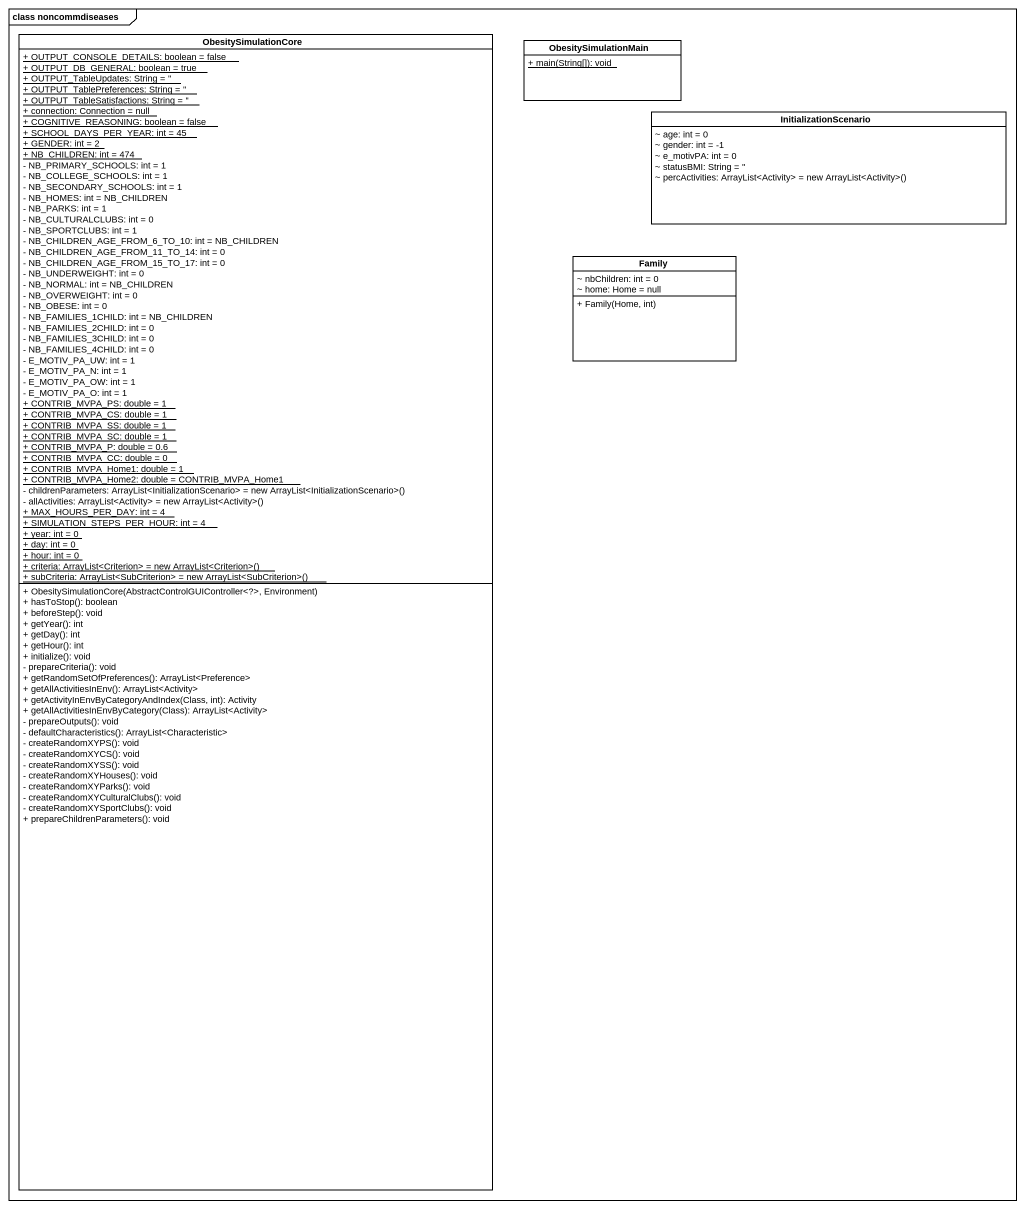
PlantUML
@startuml
mainframe class noncommdiseases
hide circle
hide empty members
skinparam classAttributeIconSize 0
class ObesitySimulationCore {
  {static} + OUTPUT_CONSOLE_DETAILS: boolean = false
  {static} + OUTPUT_DB_GENERAL: boolean = true
  {static} + OUTPUT_TableUpdates: String = ''
  {static} + OUTPUT_TablePreferences: String = ''
  {static} + OUTPUT_TableSatisfactions: String = ''
  {static} + connection: Connection = null
  {static} + COGNITIVE_REASONING: boolean = false
  {static} + SCHOOL_DAYS_PER_YEAR: int = 45
  {static} + GENDER: int = 2
  {static} + NB_CHILDREN: int = 474
  - NB_PRIMARY_SCHOOLS: int = 1
  - NB_COLLEGE_SCHOOLS: int = 1
  - NB_SECONDARY_SCHOOLS: int = 1
  - NB_HOMES: int = NB_CHILDREN
  - NB_PARKS: int = 1
  - NB_CULTURALCLUBS: int = 0
  - NB_SPORTCLUBS: int = 1
  - NB_CHILDREN_AGE_FROM_6_TO_10: int = NB_CHILDREN
  - NB_CHILDREN_AGE_FROM_11_TO_14: int = 0
  - NB_CHILDREN_AGE_FROM_15_TO_17: int = 0
  - NB_UNDERWEIGHT: int = 0
  - NB_NORMAL: int = NB_CHILDREN
  - NB_OVERWEIGHT: int = 0
  - NB_OBESE: int = 0
  - NB_FAMILIES_1CHILD: int = NB_CHILDREN
  - NB_FAMILIES_2CHILD: int = 0
  - NB_FAMILIES_3CHILD: int = 0
  - NB_FAMILIES_4CHILD: int = 0
  - E_MOTIV_PA_UW: int = 1
  - E_MOTIV_PA_N: int = 1
  - E_MOTIV_PA_OW: int = 1
  - E_MOTIV_PA_O: int = 1
  {static} + CONTRIB_MVPA_PS: double = 1
  {static} + CONTRIB_MVPA_CS: double = 1
  {static} + CONTRIB_MVPA_SS: double = 1
  {static} + CONTRIB_MVPA_SC: double = 1
  {static} + CONTRIB_MVPA_P: double = 0.6
  {static} + CONTRIB_MVPA_CC: double = 0
  {static} + CONTRIB_MVPA_Home1: double = 1
  {static} + CONTRIB_MVPA_Home2: double = CONTRIB_MVPA_Home1
  {field} - childrenParameters: ArrayList<InitializationScenario> = new ArrayList<InitializationScenario>()
  {field} - allActivities: ArrayList<Activity> = new ArrayList<Activity>()
  {static} + MAX_HOURS_PER_DAY: int = 4
  {static} + SIMULATION_STEPS_PER_HOUR: int = 4
  {static} + year: int = 0
  {static} + day: int = 0
  {static} + hour: int = 0
  {static} {field} + criteria: ArrayList<Criterion> = new ArrayList<Criterion>()
  {static} {field} + subCriteria: ArrayList<SubCriterion> = new ArrayList<SubCriterion>()
  + ObesitySimulationCore(AbstractControlGUIController<?>, Environment)
  + hasToStop(): boolean
  + beforeStep(): void
  + getYear(): int
  + getDay(): int
  + getHour(): int
  + initialize(): void
  - prepareCriteria(): void
  + getRandomSetOfPreferences(): ArrayList<Preference>
  + getAllActivitiesInEnv(): ArrayList<Activity>
  + getActivityInEnvByCategoryAndIndex(Class, int): Activity
  + getAllActivitiesInEnvByCategory(Class): ArrayList<Activity>
  - prepareOutputs(): void
  - defaultCharacteristics(): ArrayList<Characteristic>
  - createRandomXYPS(): void
  - createRandomXYCS(): void
  - createRandomXYSS(): void
  - createRandomXYHouses(): void
  - createRandomXYParks(): void
  - createRandomXYCulturalClubs(): void
  - createRandomXYSportClubs(): void
  + prepareChildrenParameters(): void
}
class ObesitySimulationMain {
  {static} + main(String[]): void
}
class InitializationScenario {
  ~ age: int = 0
  ~ gender: int = -1
  ~ e_motivPA: int = 0
  ~ statusBMI: String = ''
  {field} ~ percActivities: ArrayList<Activity> = new ArrayList<Activity>()
}
class Family {
  ~ nbChildren: int = 0
  ~ home: Home = null
  + Family(Home, int)
}
@enduml
